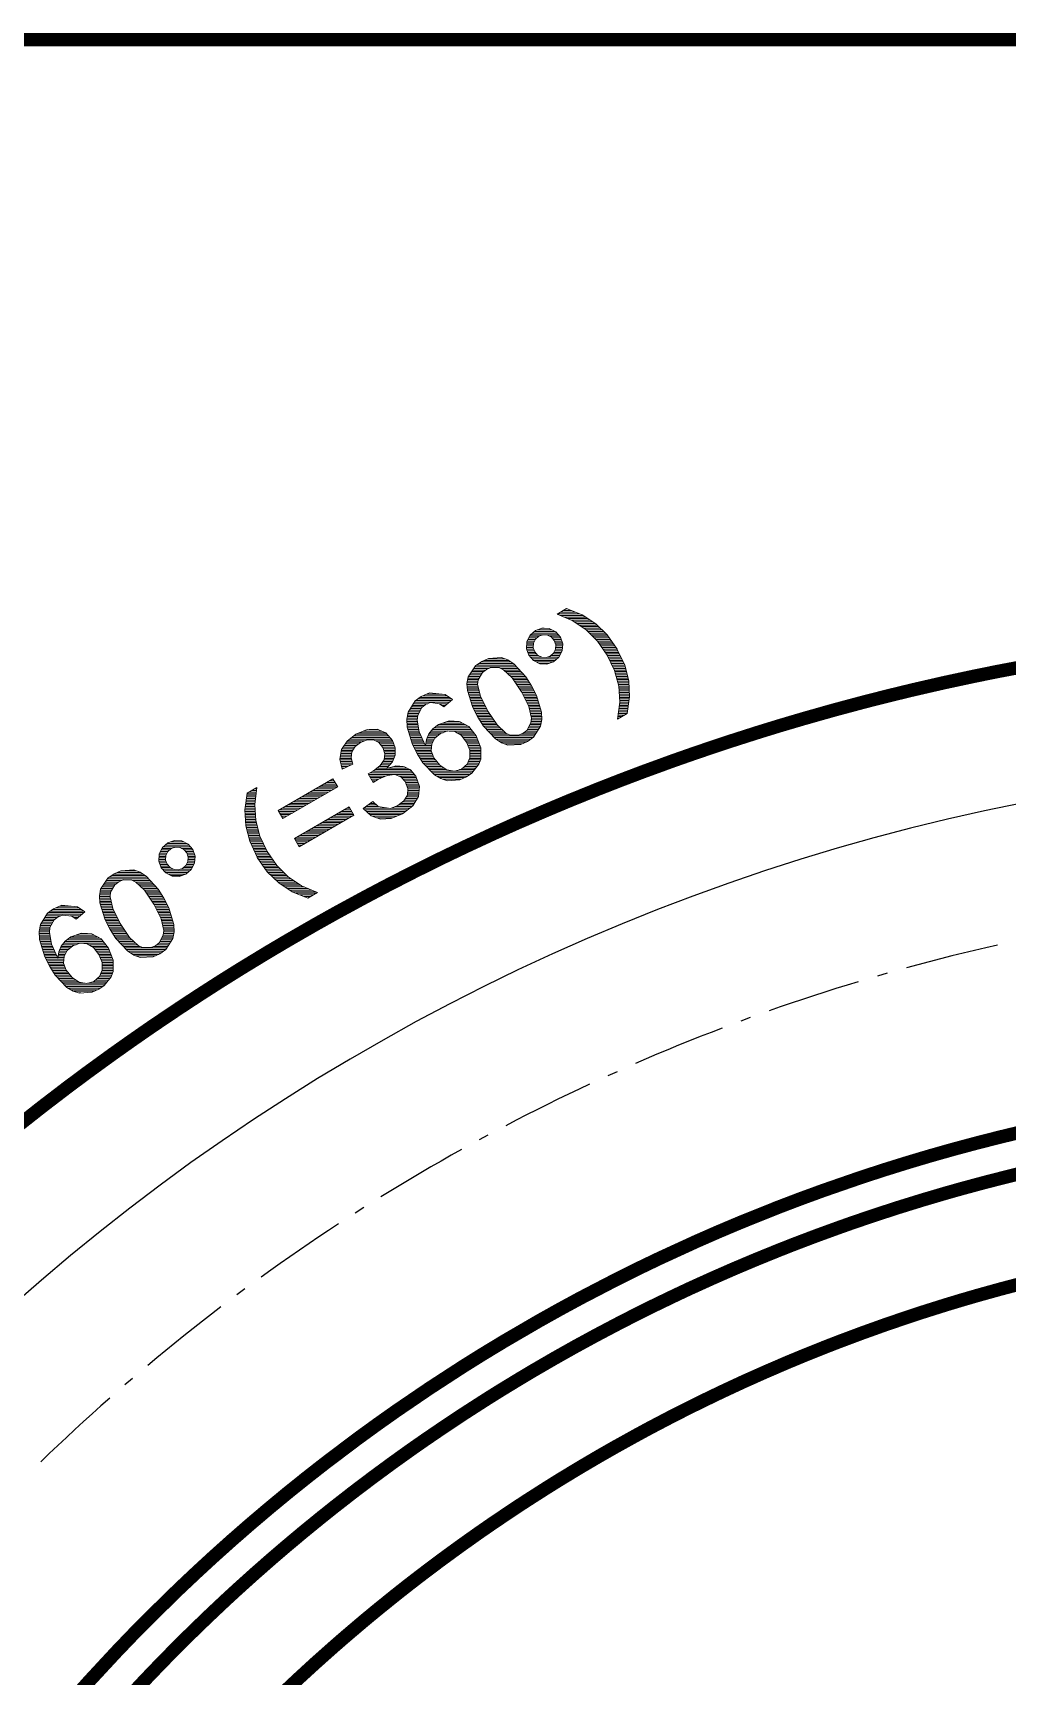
# Model space of a CAD drawing. Header units: millimetres. Extents: x 20 to 410, y 10 to 287.
# Drawn here: x 75.5 to 111.9, y 225.9 to 287.2 of the extents above; entities that cross this region are included whole.
import ezdxf

# ---------------------------------------------------------------- set-up
doc = ezdxf.new("R2010")
doc.units = ezdxf.units.MM
for name, color, linetype, lineweight in [('DUENN', 7, 'Continuous', 25), ('KANTEN', 7, 'Continuous', 50), ('MITTELLINIEN', 7, 'Continuous', 25), ('TEXT', 7, 'Continuous', 13)]:
    doc.layers.add(name, color=color, linetype=linetype, lineweight=lineweight)

msp = doc.modelspace()

# ---------------------------------------------------------------- linework, layer by layer
at = {"layer": 'DUENN', "lineweight": 25}
msp.add_lwpolyline([(112.48, 258.48), (111.089, 258.192), (109.704, 257.88), (108.325, 257.543), (106.952, 257.181), (105.585, 256.796), (104.226, 256.386), (102.874, 255.952), (101.53, 255.494), (100.194, 255.012), (98.867, 254.507), (97.549, 253.978), (96.241, 253.426), (94.943, 252.851), (93.655, 252.253), (92.378, 251.632), (91.113, 250.988), (89.858, 250.322), (88.616, 249.634), (87.387, 248.924), (86.17, 248.193), (84.966, 247.44), (83.776, 246.665), (82.6, 245.87), (81.438, 245.054), (80.291, 244.217), (79.158, 243.36), (78.042, 242.483), (76.94, 241.587), (75.855, 240.671), (74.787, 239.736)], dxfattribs=at)
at = {"layer": 'KANTEN', "lineweight": 50, "const_width": 0.5}
msp.add_lwpolyline([(20, 10), (410, 10), (410, 287), (20, 287)], close=True, dxfattribs=at)
for points in [[(112.78, 263.626), (111.601, 263.403), (110.719, 263.225), (109.546, 262.973), (108.376, 262.704), (107.501, 262.491), (106.629, 262.27), (105.47, 261.96), (104.315, 261.633), (103.451, 261.378), (102.591, 261.113), (101.448, 260.747), (100.311, 260.364), (99.461, 260.066), (98.334, 259.655), (97.492, 259.336), (96.654, 259.009), (95.541, 258.558), (94.711, 258.21), (93.61, 257.733), (92.789, 257.364), (91.7, 256.859), (90.888, 256.47), (89.812, 255.939), (88.744, 255.392), (87.948, 254.972), (86.893, 254.399), (86.108, 253.96), (85.068, 253.361), (84.293, 252.902), (83.268, 252.278), (82.505, 251.8), (81.748, 251.314), (80.995, 250.82), (80, 250.15), (79.26, 249.637), (78.525, 249.117), (77.554, 248.412), (76.832, 247.874), (75.879, 247.145), (74.936, 246.402)], [(112.534, 246.218), (111.659, 246.007), (110.787, 245.785), (109.918, 245.552), (109.052, 245.307), (108.189, 245.05), (107.33, 244.782), (106.474, 244.503), (105.056, 244.012), (104.211, 243.703), (103.37, 243.383), (101.978, 242.824), (101.148, 242.474), (100.324, 242.113), (98.96, 241.487), (98.149, 241.098), (97.343, 240.697), (96.011, 240.006), (95.22, 239.577), (94.434, 239.138), (93.138, 238.383), (92.368, 237.917), (91.604, 237.44), (90.346, 236.623), (89.106, 235.779), (88.371, 235.259), (87.643, 234.73), (86.446, 233.826), (85.737, 233.271), (85.035, 232.707), (84.342, 232.134), (83.655, 231.551), (82.977, 230.96), (82.306, 230.359), (81.644, 229.75), (80.989, 229.132), (79.917, 228.083), (79.284, 227.443), (78.661, 226.794), (77.641, 225.694), (77.04, 225.023)], [(112.534, 244.677), (111.951, 244.534), (111.079, 244.311), (110.209, 244.076), (109.632, 243.913), (108.768, 243.658), (107.908, 243.392), (107.051, 243.114), (106.198, 242.825), (105.632, 242.625), (104.786, 242.317), (103.945, 241.997), (103.386, 241.777), (102.552, 241.438), (101.722, 241.088), (100.897, 240.726), (100.077, 240.354), (99.534, 240.099), (98.722, 239.708), (97.917, 239.306), (97.383, 239.032), (96.586, 238.612), (95.795, 238.182), (95.01, 237.74), (94.231, 237.288), (93.716, 236.981), (92.947, 236.512), (92.439, 236.193), (91.681, 235.706), (90.93, 235.209), (90.186, 234.702), (89.693, 234.359), (88.961, 233.835), (88.235, 233.301), (87.517, 232.758), (86.807, 232.205), (86.337, 231.831), (85.639, 231.262), (84.949, 230.684), (84.493, 230.293), (83.816, 229.699), (83.147, 229.096), (82.706, 228.69), (82.051, 228.072), (81.404, 227.445), (80.977, 227.023), (80.345, 226.382), (79.721, 225.732), (79.106, 225.074)], [(112.55, 240.56), (111.679, 240.331), (110.811, 240.09), (110.235, 239.922), (109.66, 239.749), (108.801, 239.478), (108.23, 239.291), (107.378, 239), (106.53, 238.696), (105.686, 238.381), (105.126, 238.164), (104.29, 237.828), (103.736, 237.598), (102.909, 237.242), (102.086, 236.875), (101.269, 236.495), (100.458, 236.104), (99.92, 235.837), (99.385, 235.565), (98.587, 235.147), (98.059, 234.861), (97.271, 234.424), (96.75, 234.127), (95.973, 233.671), (95.203, 233.204), (94.694, 232.886), (93.935, 232.401), (93.433, 232.071), (92.686, 231.567), (92.192, 231.226), (91.458, 230.704), (90.731, 230.173), (90.012, 229.63), (89.537, 229.263), (89.065, 228.891), (88.365, 228.325), (87.902, 227.942), (87.216, 227.359), (86.763, 226.965), (86.09, 226.366), (85.426, 225.757), (84.989, 225.346)]]:
    msp.add_lwpolyline(points, dxfattribs=at)
at = {"layer": 'MITTELLINIEN', "lineweight": 25}
for points in [[(111.568, 253.176), (111.141, 253.079), (110.716, 252.979), (110.29, 252.878), (109.865, 252.773), (109.441, 252.665), (109.017, 252.558), (108.595, 252.444), (108.172, 252.33)], [(106.371, 251.811), (105.952, 251.684), (105.534, 251.555), (105.117, 251.422), (104.701, 251.288), (104.285, 251.151), (103.871, 251.01), (103.457, 250.87), (103.044, 250.724)], [(107.45, 252.127), (107.09, 252.024)], [(102.338, 250.472), (101.986, 250.342)], [(101.284, 250.079), (100.875, 249.921), (100.468, 249.762), (100.061, 249.602), (99.656, 249.436), (99.252, 249.269), (98.848, 249.101), (98.446, 248.929), (98.044, 248.756)], [(96.335, 247.985), (95.938, 247.8), (95.543, 247.612), (95.15, 247.42), (94.756, 247.229), (94.365, 247.033), (93.975, 246.835), (93.585, 246.638), (93.198, 246.434)], [(97.358, 248.452), (97.016, 248.299)], [(91.547, 245.545), (91.166, 245.329), (90.785, 245.114), (90.406, 244.896), (90.028, 244.675), (89.651, 244.453), (89.276, 244.228), (88.902, 244), (88.529, 243.773)], [(92.534, 246.084), (92.205, 245.904)], [(87.894, 243.373), (87.577, 243.173)], [(86.948, 242.765), (86.582, 242.525), (86.218, 242.282), (85.856, 242.037), (85.494, 241.791), (85.135, 241.541), (84.777, 241.29), (84.419, 241.037), (84.065, 240.781)], [(83.458, 240.34), (83.158, 240.115)], [(82.558, 239.665), (82.212, 239.398), (81.866, 239.13), (81.521, 238.86), (81.179, 238.587), (80.837, 238.315), (80.499, 238.037), (80.161, 237.759), (79.824, 237.481)], [(79.253, 236.995), (78.967, 236.752)], [(78.403, 236.257), (78.075, 235.968), (77.75, 235.675), (77.426, 235.381), (77.103, 235.085), (76.784, 234.787), (76.464, 234.488), (76.148, 234.186), (75.833, 233.882)]]:
    msp.add_lwpolyline(points, dxfattribs=at)
at = {"layer": 'TEXT', "lineweight": 13}
for p, q in [((95.136, 265.553), (95.953, 265.553)), ((95.229, 265.493), (96.086, 265.493)), ((95.24, 265.613), (95.805, 265.613)), ((95.344, 265.673), (95.657, 265.673)), ((95.37, 265.433), (96.178, 265.433)), ((95.448, 265.733), (95.508, 265.733)), ((95.511, 265.373), (96.271, 265.373)), ((95.653, 265.313), (96.364, 265.313)), ((95.761, 265.253), (96.457, 265.253)), ((95.851, 265.193), (96.55, 265.193)), ((94.002, 264.533), (94.277, 264.533)), ((94.031, 264.593), (94.305, 264.593)), ((94.06, 264.653), (94.367, 264.653)), ((94.089, 264.713), (94.436, 264.713)), ((94.131, 264.773), (95.164, 264.773)), ((94.2, 264.833), (95.112, 264.833)), ((94.27, 264.893), (95.051, 264.893)), ((94.38, 264.953), (94.926, 264.953)), ((94.55, 265.013), (94.637, 265.013)), ((94.846, 264.713), (95.215, 264.713)), ((94.932, 264.653), (95.251, 264.653)), ((94.983, 264.593), (95.272, 264.593)), ((95.024, 264.533), (95.293, 264.533)), ((95.941, 265.133), (96.615, 265.133)), ((96.031, 265.073), (96.676, 265.073)), ((96.121, 265.013), (96.737, 265.013)), ((96.209, 264.953), (96.798, 264.953)), ((96.269, 264.893), (96.858, 264.893)), ((96.329, 264.833), (96.919, 264.833)), ((96.389, 264.773), (96.98, 264.773)), ((96.449, 264.713), (97.025, 264.713)), ((96.509, 264.653), (97.067, 264.653)), ((96.569, 264.593), (97.108, 264.593)), ((96.63, 264.533), (97.15, 264.533)), ((93.977, 264.293), (94.23, 264.293)), ((93.98, 264.233), (94.249, 264.233)), ((93.982, 264.353), (94.234, 264.353)), ((93.986, 264.413), (94.237, 264.413)), ((93.991, 264.473), (94.249, 264.473)), ((94.001, 264.173), (94.27, 264.173)), ((94.022, 264.113), (94.301, 264.113)), ((94.043, 264.053), (94.353, 264.053)), ((94.069, 263.993), (94.42, 263.993)), ((94.121, 263.933), (94.544, 263.933)), ((94.746, 263.933), (95.191, 263.933)), ((94.887, 263.993), (95.22, 263.993)), ((94.956, 264.053), (95.25, 264.053)), ((95.004, 264.113), (95.279, 264.113)), ((95.033, 264.173), (95.307, 264.173)), ((95.045, 264.473), (95.314, 264.473)), ((95.06, 264.233), (95.312, 264.233)), ((95.064, 264.293), (95.316, 264.293)), ((95.066, 264.413), (95.326, 264.413)), ((95.069, 264.353), (95.321, 264.353)), ((96.671, 264.473), (97.192, 264.473)), ((96.713, 264.413), (97.233, 264.413)), ((96.754, 264.353), (97.275, 264.353)), ((96.796, 264.293), (97.316, 264.293)), ((96.837, 264.233), (97.358, 264.233)), ((96.879, 264.173), (97.388, 264.173)), ((96.92, 264.113), (97.416, 264.113)), ((96.962, 264.053), (97.445, 264.053)), ((97, 263.993), (97.473, 263.993)), ((97.028, 263.933), (97.501, 263.933)), ((91.89, 263.333), (92.315, 263.333)), ((91.931, 263.393), (92.373, 263.393)), ((91.971, 263.453), (92.455, 263.453)), ((92.012, 263.513), (92.575, 263.513)), ((92.053, 263.573), (93.609, 263.573)), ((92.112, 263.633), (93.554, 263.633)), ((92.197, 263.693), (93.493, 263.693)), ((92.281, 263.753), (93.402, 263.753)), ((92.398, 263.813), (93.31, 263.813)), ((92.53, 263.873), (93.168, 263.873)), ((93.025, 263.513), (93.664, 263.513)), ((93.136, 263.453), (93.718, 263.453)), ((93.199, 263.393), (93.773, 263.393)), ((93.262, 263.333), (93.828, 263.333)), ((94.173, 263.873), (95.123, 263.873)), ((94.225, 263.813), (95.053, 263.813)), ((94.34, 263.753), (94.975, 263.753)), ((94.466, 263.693), (94.803, 263.693)), ((97.057, 263.873), (97.53, 263.873)), ((97.085, 263.813), (97.558, 263.813)), ((97.113, 263.753), (97.586, 263.753)), ((97.142, 263.693), (97.615, 263.693)), ((97.17, 263.633), (97.643, 263.633)), ((97.199, 263.573), (97.659, 263.573)), ((97.227, 263.513), (97.675, 263.513)), ((97.256, 263.453), (97.69, 263.453)), ((97.276, 263.393), (97.706, 263.393)), ((97.292, 263.333), (97.721, 263.333)), ((91.755, 262.913), (92.151, 262.913)), ((91.756, 262.973), (92.157, 262.973)), ((91.759, 262.853), (92.165, 262.853)), ((91.762, 262.793), (92.179, 262.793)), ((91.765, 262.733), (92.193, 262.733)), ((91.768, 263.033), (92.163, 263.033)), ((91.779, 263.093), (92.174, 263.093)), ((91.79, 263.153), (92.209, 263.153)), ((91.808, 263.213), (92.244, 263.213)), ((91.849, 263.273), (92.28, 263.273)), ((93.326, 263.273), (93.882, 263.273)), ((93.389, 263.213), (93.937, 263.213)), ((93.449, 263.153), (93.98, 263.153)), ((93.489, 263.093), (94.018, 263.093)), ((93.529, 263.033), (94.056, 263.033)), ((93.57, 262.973), (94.094, 262.973)), ((93.61, 262.913), (94.133, 262.913)), ((93.65, 262.853), (94.17, 262.853)), ((93.69, 262.793), (94.201, 262.793)), ((93.731, 262.733), (94.232, 262.733)), ((97.308, 263.273), (97.737, 263.273)), ((97.324, 263.213), (97.752, 263.213)), ((97.34, 263.153), (97.768, 263.153)), ((97.356, 263.093), (97.783, 263.093)), ((97.372, 263.033), (97.796, 263.033)), ((97.388, 262.973), (97.799, 262.973)), ((97.405, 262.913), (97.802, 262.913)), ((97.42, 262.853), (97.805, 262.853)), ((97.424, 262.793), (97.808, 262.793)), ((97.428, 262.733), (97.811, 262.733)), ((89.675, 262.073), (90.093, 262.073)), ((89.713, 262.133), (90.173, 262.133)), ((89.751, 262.193), (90.288, 262.193)), ((89.789, 262.253), (91.092, 262.253)), ((89.835, 262.313), (91.163, 262.313)), ((89.917, 262.373), (91.173, 262.373)), ((89.999, 262.433), (91.09, 262.433)), ((90.112, 262.493), (91.007, 262.493)), ((90.254, 262.553), (90.813, 262.553)), ((90.733, 262.193), (91.021, 262.193)), ((90.817, 262.133), (90.951, 262.133)), ((91.771, 262.673), (92.207, 262.673)), ((91.79, 262.613), (92.221, 262.613)), ((91.81, 262.553), (92.235, 262.553)), ((91.829, 262.493), (92.249, 262.493)), ((91.848, 262.433), (92.275, 262.433)), ((91.867, 262.373), (92.304, 262.373)), ((91.886, 262.313), (92.334, 262.313)), ((91.905, 262.253), (92.363, 262.253)), ((91.925, 262.193), (92.392, 262.193)), ((91.944, 262.133), (92.422, 262.133)), ((91.963, 262.073), (92.451, 262.073)), ((93.771, 262.673), (94.263, 262.673)), ((93.806, 262.613), (94.294, 262.613)), ((93.835, 262.553), (94.325, 262.553)), ((93.864, 262.493), (94.353, 262.493)), ((93.893, 262.433), (94.372, 262.433)), ((93.922, 262.373), (94.39, 262.373)), ((93.951, 262.313), (94.408, 262.313)), ((93.98, 262.253), (94.427, 262.253)), ((94.009, 262.193), (94.445, 262.193)), ((94.038, 262.133), (94.463, 262.133)), ((94.062, 262.073), (94.482, 262.073)), ((97.432, 262.673), (97.814, 262.673)), ((97.436, 262.613), (97.817, 262.613)), ((97.436, 262.073), (97.772, 262.073)), ((97.44, 262.553), (97.82, 262.553)), ((97.443, 262.493), (97.823, 262.493)), ((97.444, 262.133), (97.78, 262.133)), ((97.447, 262.433), (97.822, 262.433)), ((97.451, 262.373), (97.814, 262.373)), ((97.451, 262.193), (97.789, 262.193)), ((97.455, 262.313), (97.806, 262.313)), ((97.458, 262.253), (97.797, 262.253)), ((89.506, 261.593), (89.889, 261.593)), ((89.508, 261.533), (89.897, 261.533)), ((89.51, 261.473), (89.908, 261.473)), ((89.512, 261.653), (89.896, 261.653)), ((89.522, 261.713), (89.903, 261.713)), ((89.533, 261.773), (89.913, 261.773)), ((89.544, 261.833), (89.947, 261.833)), ((89.561, 261.893), (89.98, 261.893)), ((89.599, 261.953), (90.013, 261.953)), ((89.637, 262.013), (90.046, 262.013)), ((90.847, 261.473), (91.576, 261.473)), ((91.012, 261.533), (91.449, 261.533)), ((91.991, 262.013), (92.481, 262.013)), ((92.022, 261.953), (92.51, 261.953)), ((92.053, 261.893), (92.543, 261.893)), ((92.084, 261.833), (92.584, 261.833)), ((92.116, 261.773), (92.624, 261.773)), ((92.147, 261.713), (92.665, 261.713)), ((92.183, 261.653), (92.705, 261.653)), ((92.222, 261.593), (92.746, 261.593)), ((92.26, 261.533), (92.786, 261.533)), ((92.298, 261.473), (92.827, 261.473)), ((94.076, 262.013), (94.5, 262.013)), ((94.09, 261.953), (94.518, 261.953)), ((94.103, 261.893), (94.537, 261.893)), ((94.117, 261.833), (94.543, 261.833)), ((94.131, 261.773), (94.545, 261.773)), ((94.14, 261.473), (94.527, 261.473)), ((94.144, 261.713), (94.547, 261.713)), ((94.148, 261.533), (94.539, 261.533)), ((94.152, 261.593), (94.55, 261.593)), ((94.157, 261.653), (94.55, 261.653)), ((97.384, 261.653), (97.439, 261.653)), ((97.392, 261.713), (97.543, 261.713)), ((97.399, 261.773), (97.647, 261.773)), ((97.407, 261.833), (97.738, 261.833)), ((97.414, 261.893), (97.747, 261.893)), ((97.421, 261.953), (97.755, 261.953)), ((97.429, 262.013), (97.764, 262.013)), ((87.368, 260.873), (88.922, 260.873)), ((87.446, 260.933), (88.871, 260.933)), ((87.523, 260.993), (88.819, 260.993)), ((87.6, 261.053), (88.768, 261.053)), ((87.74, 261.113), (88.708, 261.113)), ((87.885, 261.173), (88.569, 261.173)), ((88.094, 261.233), (88.429, 261.233)), ((89.513, 261.413), (89.918, 261.413)), ((89.515, 261.353), (89.929, 261.353)), ((89.526, 261.293), (89.94, 261.293)), ((89.544, 261.233), (89.95, 261.233)), ((89.562, 261.173), (89.961, 261.173)), ((89.58, 261.113), (89.981, 261.113)), ((89.599, 261.053), (90.009, 261.053)), ((89.617, 260.993), (90.037, 260.993)), ((89.635, 260.933), (90.065, 260.933)), ((89.653, 260.873), (90.093, 260.873)), ((90.239, 260.873), (90.536, 260.873)), ((90.265, 260.933), (90.587, 260.933)), ((90.291, 260.993), (90.661, 260.993)), ((90.318, 261.053), (90.735, 261.053)), ((90.358, 261.113), (90.859, 261.113)), ((90.408, 261.173), (91.023, 261.173)), ((90.457, 261.233), (91.903, 261.233)), ((90.523, 261.293), (91.855, 261.293)), ((90.605, 261.353), (91.793, 261.353)), ((90.687, 261.413), (91.685, 261.413)), ((91.093, 261.173), (91.951, 261.173)), ((91.367, 261.113), (92, 261.113)), ((91.468, 261.053), (92.048, 261.053)), ((91.548, 260.993), (92.096, 260.993)), ((91.594, 260.933), (92.119, 260.933)), ((91.641, 260.873), (92.143, 260.873)), ((92.337, 261.413), (92.867, 261.413)), ((92.378, 261.353), (92.927, 261.353)), ((92.433, 261.293), (92.991, 261.293)), ((92.489, 261.233), (93.056, 261.233)), ((92.544, 261.173), (93.12, 261.173)), ((92.6, 261.113), (93.184, 261.113)), ((92.655, 261.053), (93.295, 261.053)), ((92.71, 260.993), (94.27, 260.993)), ((92.766, 260.933), (94.223, 260.933)), ((92.826, 260.873), (94.14, 260.873)), ((93.763, 261.053), (94.309, 261.053)), ((93.879, 261.113), (94.349, 261.113)), ((93.959, 261.173), (94.388, 261.173)), ((94.009, 261.233), (94.427, 261.233)), ((94.042, 261.293), (94.466, 261.293)), ((94.075, 261.353), (94.505, 261.353)), ((94.107, 261.413), (94.516, 261.413)), ((87.031, 260.273), (87.436, 260.273)), ((87.042, 260.333), (87.445, 260.333)), ((87.052, 260.393), (87.453, 260.393)), ((87.063, 260.453), (87.489, 260.453)), ((87.088, 260.513), (87.526, 260.513)), ((87.127, 260.573), (87.563, 260.573)), ((87.166, 260.633), (87.628, 260.633)), ((87.204, 260.693), (87.704, 260.693)), ((87.243, 260.753), (87.784, 260.753)), ((87.291, 260.813), (87.934, 260.813)), ((88.332, 260.813), (88.97, 260.813)), ((88.45, 260.753), (88.993, 260.753)), ((88.502, 260.693), (89.017, 260.693)), ((88.551, 260.633), (89.04, 260.633)), ((88.6, 260.573), (89.063, 260.573)), ((88.626, 260.513), (89.073, 260.513)), ((88.646, 260.453), (89.073, 260.453)), ((88.666, 260.393), (89.073, 260.393)), ((88.679, 260.273), (89.07, 260.273)), ((88.687, 260.333), (89.073, 260.333)), ((89.672, 260.813), (90.121, 260.813)), ((89.69, 260.753), (90.149, 260.753)), ((89.708, 260.693), (90.177, 260.693)), ((89.734, 260.633), (90.205, 260.633)), ((89.765, 260.573), (90.429, 260.573)), ((89.796, 260.513), (90.425, 260.513)), ((89.827, 260.453), (90.421, 260.453)), ((89.858, 260.393), (90.437, 260.393)), ((89.889, 260.333), (90.459, 260.333)), ((89.924, 260.273), (90.481, 260.273)), ((90.208, 260.633), (90.432, 260.633)), ((90.215, 260.693), (90.439, 260.693)), ((90.222, 260.753), (90.472, 260.753)), ((90.229, 260.813), (90.504, 260.813)), ((91.688, 260.813), (92.166, 260.813)), ((91.732, 260.753), (92.19, 260.753)), ((91.756, 260.693), (92.213, 260.693)), ((91.781, 260.633), (92.237, 260.633)), ((91.805, 260.573), (92.26, 260.573)), ((91.83, 260.513), (92.27, 260.513)), ((91.853, 260.453), (92.269, 260.453)), ((91.855, 260.393), (92.268, 260.393)), ((91.857, 260.333), (92.268, 260.333)), ((91.859, 260.273), (92.267, 260.273)), ((92.919, 260.813), (94.057, 260.813)), ((93.013, 260.753), (93.948, 260.753)), ((93.153, 260.693), (93.814, 260.693)), ((87.01, 260.153), (87.428, 260.153)), ((87.013, 260.093), (87.443, 260.093)), ((87.02, 260.213), (87.427, 260.213)), ((87.027, 260.033), (87.458, 260.033)), ((87.042, 259.973), (87.474, 259.973)), ((87.056, 259.913), (87.423, 259.913)), ((87.07, 259.853), (87.297, 259.853)), ((87.085, 259.793), (87.172, 259.793)), ((88.12, 259.613), (89.74, 259.613)), ((88.224, 259.673), (89.689, 259.673)), ((88.311, 259.733), (89.626, 259.733)), ((88.391, 259.793), (88.765, 259.793)), ((88.47, 259.853), (88.817, 259.853)), ((88.53, 259.913), (88.869, 259.913)), ((88.57, 259.973), (88.922, 259.973)), ((88.61, 260.033), (88.97, 260.033)), ((88.65, 260.093), (88.995, 260.093)), ((88.662, 260.153), (89.02, 260.153)), ((88.671, 260.213), (89.045, 260.213)), ((88.821, 259.793), (89.507, 259.793)), ((89.03, 259.853), (89.351, 259.853)), ((89.963, 260.213), (90.504, 260.213)), ((90.001, 260.153), (90.536, 260.153)), ((90.04, 260.093), (90.582, 260.093)), ((90.079, 260.033), (90.629, 260.033)), ((90.122, 259.973), (90.675, 259.973)), ((90.18, 259.913), (90.722, 259.913)), ((90.237, 259.853), (90.802, 259.853)), ((90.295, 259.793), (90.894, 259.793)), ((90.352, 259.733), (90.986, 259.733)), ((90.41, 259.673), (91.987, 259.673)), ((90.467, 259.613), (91.939, 259.613)), ((91.472, 259.733), (92.036, 259.733)), ((91.59, 259.793), (92.084, 259.793)), ((91.66, 259.853), (92.133, 259.853)), ((91.73, 259.913), (92.181, 259.913)), ((91.774, 259.973), (92.211, 259.973)), ((91.8, 260.033), (92.232, 260.033)), ((91.826, 260.093), (92.253, 260.093)), ((91.852, 260.153), (92.265, 260.153)), ((91.861, 260.213), (92.266, 260.213)), ((83.808, 259.013), (83.894, 259.013)), ((86.087, 259.013), (86.79, 259.013)), ((86.191, 259.073), (86.894, 259.073)), ((86.295, 259.133), (86.896, 259.133)), ((86.399, 259.193), (86.862, 259.193)), ((86.503, 259.253), (86.827, 259.253)), ((86.606, 259.313), (86.792, 259.313)), ((86.71, 259.373), (86.758, 259.373)), ((88.071, 259.553), (89.79, 259.553)), ((88.106, 259.493), (88.714, 259.493)), ((88.14, 259.433), (88.578, 259.433)), ((88.175, 259.373), (88.444, 259.373)), ((88.21, 259.313), (88.34, 259.313)), ((89.211, 259.493), (89.84, 259.493)), ((89.314, 259.433), (89.862, 259.433)), ((89.368, 259.373), (89.884, 259.373)), ((89.423, 259.313), (89.905, 259.313)), ((89.461, 259.253), (89.927, 259.253)), ((89.483, 259.193), (89.949, 259.193)), ((89.505, 259.133), (89.97, 259.133)), ((89.528, 259.073), (89.979, 259.073)), ((89.545, 259.013), (89.973, 259.013)), ((90.524, 259.553), (91.86, 259.553)), ((90.611, 259.493), (91.773, 259.493)), ((90.712, 259.433), (91.662, 259.433)), ((90.846, 259.373), (91.529, 259.373)), ((83.481, 258.413), (83.823, 258.413)), ((83.489, 258.473), (83.827, 258.473)), ((83.498, 258.533), (83.834, 258.533)), ((83.506, 258.593), (83.842, 258.593)), ((83.514, 258.653), (83.849, 258.653)), ((83.523, 258.713), (83.857, 258.713)), ((83.531, 258.773), (83.864, 258.773)), ((83.539, 258.833), (83.872, 258.833)), ((83.6, 258.893), (83.879, 258.893)), ((83.704, 258.953), (83.887, 258.953)), ((85.048, 258.413), (85.751, 258.413)), ((85.152, 258.473), (85.855, 258.473)), ((85.255, 258.533), (85.959, 258.533)), ((85.359, 258.593), (86.063, 258.593)), ((85.463, 258.653), (86.167, 258.653)), ((85.567, 258.713), (86.271, 258.713)), ((85.671, 258.773), (86.375, 258.773)), ((85.775, 258.833), (86.478, 258.833)), ((85.879, 258.893), (86.582, 258.893)), ((85.983, 258.953), (86.686, 258.953)), ((88.056, 258.413), (88.375, 258.413)), ((88.141, 258.473), (88.311, 258.473)), ((88.226, 258.533), (88.247, 258.533)), ((89.193, 258.413), (89.749, 258.413)), ((89.27, 258.473), (89.786, 258.473)), ((89.347, 258.533), (89.824, 258.533)), ((89.409, 258.593), (89.861, 258.593)), ((89.446, 258.653), (89.899, 258.653)), ((89.483, 258.713), (89.936, 258.713)), ((89.519, 258.773), (89.948, 258.773)), ((89.53, 258.833), (89.954, 258.833)), ((89.535, 258.893), (89.961, 258.893)), ((89.54, 258.953), (89.967, 258.953)), ((83.456, 258.233), (83.835, 258.233)), ((83.459, 258.173), (83.839, 258.173)), ((83.462, 258.113), (83.843, 258.113)), ((83.464, 258.293), (83.831, 258.293)), ((83.465, 258.053), (83.847, 258.053)), ((83.468, 257.993), (83.851, 257.993)), ((83.471, 257.933), (83.855, 257.933)), ((83.473, 258.353), (83.827, 258.353)), ((83.474, 257.873), (83.859, 257.873)), ((83.477, 257.813), (83.866, 257.813)), ((84.724, 258.173), (85.335, 258.173)), ((84.736, 258.233), (85.439, 258.233)), ((84.758, 258.113), (85.231, 258.113)), ((84.793, 258.053), (85.127, 258.053)), ((84.828, 257.993), (85.024, 257.993)), ((84.84, 258.293), (85.543, 258.293)), ((84.862, 257.933), (84.92, 257.933)), ((84.944, 258.353), (85.647, 258.353)), ((86.439, 257.813), (87.142, 257.813)), ((86.543, 257.873), (87.246, 257.873)), ((86.647, 257.933), (87.35, 257.933)), ((86.751, 257.993), (87.454, 257.993)), ((86.855, 258.053), (87.52, 258.053)), ((86.959, 258.113), (87.485, 258.113)), ((87.063, 258.173), (87.45, 258.173)), ((87.166, 258.233), (87.416, 258.233)), ((87.27, 258.293), (87.381, 258.293)), ((87.886, 258.293), (88.824, 258.293)), ((87.933, 258.233), (89.535, 258.233)), ((87.971, 258.353), (88.451, 258.353)), ((87.996, 258.173), (89.457, 258.173)), ((88.06, 258.113), (89.379, 258.113)), ((88.124, 258.053), (89.266, 258.053)), ((88.207, 257.993), (89.123, 257.993)), ((88.375, 257.933), (88.981, 257.933)), ((88.929, 258.293), (89.614, 258.293)), ((89.072, 258.353), (89.692, 258.353)), ((83.479, 257.753), (83.882, 257.753)), ((83.482, 257.693), (83.899, 257.693)), ((83.487, 257.633), (83.915, 257.633)), ((83.502, 257.573), (83.931, 257.573)), ((83.518, 257.513), (83.947, 257.513)), ((83.533, 257.453), (83.963, 257.453)), ((83.548, 257.393), (83.979, 257.393)), ((83.564, 257.333), (83.995, 257.333)), ((83.579, 257.273), (84.011, 257.273)), ((83.595, 257.213), (84.035, 257.213)), ((85.4, 257.213), (86.103, 257.213)), ((85.504, 257.273), (86.207, 257.273)), ((85.608, 257.333), (86.311, 257.333)), ((85.712, 257.393), (86.415, 257.393)), ((85.815, 257.453), (86.519, 257.453)), ((85.919, 257.513), (86.623, 257.513)), ((86.023, 257.573), (86.727, 257.573)), ((86.127, 257.633), (86.831, 257.633)), ((86.231, 257.693), (86.934, 257.693)), ((86.335, 257.753), (87.038, 257.753)), ((80.255, 256.553), (80.517, 256.553)), ((80.271, 256.613), (80.545, 256.613)), ((80.3, 256.673), (80.574, 256.673)), ((80.329, 256.733), (80.643, 256.733)), ((80.358, 256.793), (80.73, 256.793)), ((80.407, 256.853), (81.418, 256.853)), ((80.476, 256.913), (81.366, 256.913)), ((80.546, 256.973), (81.292, 256.973)), ((80.674, 257.033), (81.167, 257.033)), ((81.087, 256.793), (81.469, 256.793)), ((81.186, 256.733), (81.511, 256.733)), ((81.237, 256.673), (81.532, 256.673)), ((81.283, 256.613), (81.552, 256.613)), ((81.304, 256.553), (81.573, 256.553)), ((83.61, 257.153), (84.063, 257.153)), ((83.626, 257.093), (84.092, 257.093)), ((83.646, 257.033), (84.12, 257.033)), ((83.675, 256.973), (84.149, 256.973)), ((83.703, 256.913), (84.177, 256.913)), ((83.731, 256.853), (84.205, 256.853)), ((83.76, 256.793), (84.234, 256.793)), ((83.788, 256.733), (84.262, 256.733)), ((83.816, 256.673), (84.291, 256.673)), ((83.845, 256.613), (84.333, 256.613)), ((83.873, 256.553), (84.374, 256.553)), ((85.313, 257.153), (85.999, 257.153)), ((85.347, 257.093), (85.895, 257.093)), ((85.382, 257.033), (85.791, 257.033)), ((85.417, 256.973), (85.687, 256.973)), ((85.451, 256.913), (85.583, 256.913)), ((78.818, 255.953), (79.402, 255.953)), ((80.24, 256.313), (80.509, 256.313)), ((80.242, 256.373), (80.494, 256.373)), ((80.246, 256.433), (80.498, 256.433)), ((80.25, 256.493), (80.501, 256.493)), ((80.261, 256.253), (80.53, 256.253)), ((80.282, 256.193), (80.555, 256.193)), ((80.303, 256.133), (80.607, 256.133)), ((80.323, 256.073), (80.662, 256.073)), ((80.375, 256.013), (80.785, 256.013)), ((80.427, 255.953), (81.399, 255.953)), ((81.041, 256.013), (81.459, 256.013)), ((81.162, 256.073), (81.489, 256.073)), ((81.232, 256.133), (81.518, 256.133)), ((81.273, 256.193), (81.548, 256.193)), ((81.301, 256.253), (81.571, 256.253)), ((81.324, 256.313), (81.576, 256.313)), ((81.325, 256.493), (81.59, 256.493)), ((81.329, 256.373), (81.581, 256.373)), ((81.333, 256.433), (81.586, 256.433)), ((83.901, 256.493), (84.416, 256.493)), ((83.936, 256.433), (84.457, 256.433)), ((83.977, 256.373), (84.498, 256.373)), ((84.019, 256.313), (84.54, 256.313)), ((84.06, 256.253), (84.581, 256.253)), ((84.102, 256.193), (84.623, 256.193)), ((84.144, 256.133), (84.671, 256.133)), ((84.185, 256.073), (84.731, 256.073)), ((84.227, 256.013), (84.79, 256.013)), ((84.268, 255.953), (84.85, 255.953)), ((78.12, 255.353), (78.549, 255.353)), ((78.161, 255.413), (78.585, 255.413)), ((78.201, 255.473), (78.651, 255.473)), ((78.242, 255.533), (78.733, 255.533)), ((78.283, 255.593), (78.863, 255.593)), ((78.324, 255.653), (79.863, 255.653)), ((78.391, 255.713), (79.808, 255.713)), ((78.475, 255.773), (79.74, 255.773)), ((78.56, 255.833), (79.649, 255.833)), ((78.685, 255.893), (79.557, 255.893)), ((79.265, 255.593), (79.917, 255.593)), ((79.388, 255.533), (79.972, 255.533)), ((79.451, 255.473), (80.026, 255.473)), ((79.514, 255.413), (80.081, 255.413)), ((79.578, 255.353), (80.136, 255.353)), ((80.479, 255.893), (81.329, 255.893)), ((80.581, 255.833), (81.259, 255.833)), ((80.706, 255.773), (81.097, 255.773)), ((84.319, 255.893), (84.91, 255.893)), ((84.38, 255.833), (84.969, 255.833)), ((84.441, 255.773), (85.029, 255.773)), ((84.502, 255.713), (85.097, 255.713)), ((84.563, 255.653), (85.187, 255.653)), ((84.623, 255.593), (85.277, 255.593)), ((84.684, 255.533), (85.366, 255.533)), ((84.759, 255.473), (85.456, 255.473)), ((84.852, 255.413), (85.546, 255.413)), ((84.945, 255.353), (85.672, 255.353)), ((78.018, 254.993), (78.416, 254.993)), ((78.021, 254.933), (78.426, 254.933)), ((78.022, 255.053), (78.422, 255.053)), ((78.025, 254.873), (78.44, 254.873)), ((78.028, 254.813), (78.454, 254.813)), ((78.031, 254.753), (78.468, 254.753)), ((78.033, 255.113), (78.427, 255.113)), ((78.044, 255.173), (78.443, 255.173)), ((78.056, 255.233), (78.479, 255.233)), ((78.079, 255.293), (78.514, 255.293)), ((79.641, 255.293), (80.19, 255.293)), ((79.704, 255.233), (80.236, 255.233)), ((79.745, 255.173), (80.274, 255.173)), ((79.786, 255.113), (80.313, 255.113)), ((79.826, 255.053), (80.351, 255.053)), ((79.866, 254.993), (80.389, 254.993)), ((79.906, 254.933), (80.427, 254.933)), ((79.947, 254.873), (80.459, 254.873)), ((79.987, 254.813), (80.49, 254.813)), ((80.027, 254.753), (80.521, 254.753)), ((85.038, 255.293), (85.814, 255.293)), ((85.131, 255.233), (85.955, 255.233)), ((85.225, 255.173), (86.097, 255.173)), ((85.374, 255.113), (86.112, 255.113)), ((85.522, 255.053), (86.008, 255.053)), ((85.67, 254.993), (85.904, 254.993)), ((75.907, 254.093), (76.316, 254.093)), ((75.945, 254.153), (76.371, 254.153)), ((75.983, 254.213), (76.45, 254.213)), ((76.021, 254.273), (76.578, 254.273)), ((76.059, 254.333), (77.369, 254.333)), ((76.113, 254.393), (77.439, 254.393)), ((76.195, 254.453), (77.421, 254.453)), ((76.277, 254.513), (77.338, 254.513)), ((76.401, 254.573), (77.256, 254.573)), ((76.543, 254.633), (76.965, 254.633)), ((76.919, 254.273), (77.298, 254.273)), ((77.065, 254.213), (77.227, 254.213)), ((77.15, 254.153), (77.156, 254.153)), ((78.05, 254.693), (78.482, 254.693)), ((78.069, 254.633), (78.496, 254.633)), ((78.089, 254.573), (78.51, 254.573)), ((78.108, 254.513), (78.533, 254.513)), ((78.127, 254.453), (78.562, 254.453)), ((78.146, 254.393), (78.592, 254.393)), ((78.165, 254.333), (78.621, 254.333)), ((78.185, 254.273), (78.65, 254.273)), ((78.204, 254.213), (78.68, 254.213)), ((78.223, 254.153), (78.709, 254.153)), ((78.248, 254.093), (78.739, 254.093)), ((80.064, 254.693), (80.552, 254.693)), ((80.093, 254.633), (80.583, 254.633)), ((80.122, 254.573), (80.613, 254.573)), ((80.151, 254.513), (80.632, 254.513)), ((80.18, 254.453), (80.65, 254.453)), ((80.209, 254.393), (80.668, 254.393)), ((80.238, 254.333), (80.687, 254.333)), ((80.267, 254.273), (80.705, 254.273)), ((80.297, 254.213), (80.723, 254.213)), ((80.323, 254.153), (80.742, 254.153)), ((80.337, 254.093), (80.76, 254.093)), ((75.769, 253.673), (76.154, 253.673)), ((75.771, 253.613), (76.158, 253.613)), ((75.773, 253.553), (76.169, 253.553)), ((75.776, 253.493), (76.18, 253.493)), ((75.777, 253.733), (76.161, 253.733)), ((75.788, 253.793), (76.168, 253.793)), ((75.798, 253.853), (76.183, 253.853)), ((75.809, 253.913), (76.216, 253.913)), ((75.831, 253.973), (76.249, 253.973)), ((75.869, 254.033), (76.282, 254.033)), ((76.976, 253.493), (77.929, 253.493)), ((77.141, 253.553), (77.82, 253.553)), ((77.305, 253.613), (77.568, 253.613)), ((78.28, 254.033), (78.768, 254.033)), ((78.311, 253.973), (78.799, 253.973)), ((78.342, 253.913), (78.84, 253.913)), ((78.373, 253.853), (78.88, 253.853)), ((78.405, 253.793), (78.921, 253.793)), ((78.44, 253.733), (78.961, 253.733)), ((78.478, 253.673), (79.002, 253.673)), ((78.517, 253.613), (79.042, 253.613)), ((78.555, 253.553), (79.083, 253.553)), ((78.593, 253.493), (79.123, 253.493)), ((80.351, 254.033), (80.778, 254.033)), ((80.364, 253.973), (80.797, 253.973)), ((80.377, 253.493), (80.782, 253.493)), ((80.378, 253.913), (80.805, 253.913)), ((80.391, 253.853), (80.808, 253.853)), ((80.405, 253.793), (80.81, 253.793)), ((80.407, 253.553), (80.793, 253.553)), ((80.412, 253.613), (80.804, 253.613)), ((80.416, 253.673), (80.815, 253.673)), ((80.419, 253.733), (80.813, 253.733)), ((75.778, 253.433), (76.19, 253.433)), ((75.786, 253.373), (76.201, 253.373)), ((75.804, 253.313), (76.212, 253.313)), ((75.822, 253.253), (76.223, 253.253)), ((75.841, 253.193), (76.24, 253.193)), ((75.859, 253.133), (76.268, 253.133)), ((75.877, 253.073), (76.295, 253.073)), ((75.895, 253.013), (76.323, 253.013)), ((75.913, 252.953), (76.351, 252.953)), ((75.932, 252.893), (76.379, 252.893)), ((76.493, 252.893), (76.773, 252.893)), ((76.507, 252.953), (76.806, 252.953)), ((76.533, 253.013), (76.864, 253.013)), ((76.56, 253.073), (76.938, 253.073)), ((76.586, 253.133), (77.011, 253.133)), ((76.631, 253.193), (77.152, 253.193)), ((76.68, 253.253), (78.206, 253.253)), ((76.73, 253.313), (78.158, 253.313)), ((76.801, 253.373), (78.109, 253.373)), ((76.883, 253.433), (78.037, 253.433)), ((77.612, 253.193), (78.254, 253.193)), ((77.713, 253.133), (78.303, 253.133)), ((77.803, 253.073), (78.351, 253.073)), ((77.849, 253.013), (78.378, 253.013)), ((77.896, 252.953), (78.402, 252.953)), ((77.943, 252.893), (78.425, 252.893)), ((78.632, 253.433), (79.178, 253.433)), ((78.687, 253.373), (79.243, 253.373)), ((78.742, 253.313), (79.307, 253.313)), ((78.798, 253.253), (79.372, 253.253)), ((78.853, 253.193), (79.436, 253.193)), ((78.908, 253.133), (79.536, 253.133)), ((78.964, 253.073), (80.541, 253.073)), ((79.019, 253.013), (80.501, 253.013)), ((79.075, 252.953), (80.419, 252.953)), ((79.166, 252.893), (80.336, 252.893)), ((80.052, 253.133), (80.58, 253.133)), ((80.156, 253.193), (80.619, 253.193)), ((80.237, 253.253), (80.658, 253.253)), ((80.278, 253.313), (80.697, 253.313)), ((80.311, 253.373), (80.737, 253.373)), ((80.344, 253.433), (80.771, 253.433)), ((75.95, 252.833), (76.407, 252.833)), ((75.968, 252.773), (76.435, 252.773)), ((75.992, 252.713), (76.463, 252.713)), ((76.023, 252.653), (76.693, 252.653)), ((76.054, 252.593), (76.689, 252.593)), ((76.085, 252.533), (76.685, 252.533)), ((76.116, 252.473), (76.696, 252.473)), ((76.147, 252.413), (76.718, 252.413)), ((76.18, 252.353), (76.741, 252.353)), ((76.219, 252.293), (76.763, 252.293)), ((76.473, 252.713), (76.696, 252.713)), ((76.48, 252.773), (76.709, 252.773)), ((76.486, 252.833), (76.741, 252.833)), ((77.989, 252.833), (78.449, 252.833)), ((78.015, 252.773), (78.472, 252.773)), ((78.04, 252.713), (78.496, 252.713)), ((78.064, 252.653), (78.519, 252.653)), ((78.089, 252.593), (78.533, 252.593)), ((78.114, 252.533), (78.533, 252.533)), ((78.118, 252.473), (78.532, 252.473)), ((78.12, 252.413), (78.531, 252.413)), ((78.122, 252.353), (78.53, 252.353)), ((78.124, 252.293), (78.53, 252.293)), ((79.259, 252.833), (80.235, 252.833)), ((79.386, 252.773), (80.102, 252.773)), ((76.258, 252.233), (76.791, 252.233)), ((76.296, 252.173), (76.838, 252.173)), ((76.335, 252.113), (76.884, 252.113)), ((76.375, 252.053), (76.93, 252.053)), ((76.433, 251.993), (76.977, 251.993)), ((76.49, 251.933), (77.049, 251.933)), ((76.548, 251.873), (77.141, 251.873)), ((76.605, 251.813), (77.233, 251.813)), ((76.663, 251.753), (77.487, 251.753)), ((76.72, 251.693), (78.211, 251.693)), ((76.777, 251.633), (78.139, 251.633)), ((77.577, 251.753), (78.26, 251.753)), ((77.771, 251.813), (78.308, 251.813)), ((77.866, 251.873), (78.356, 251.873)), ((77.936, 251.933), (78.405, 251.933)), ((78.006, 251.993), (78.453, 251.993)), ((78.042, 252.053), (78.478, 252.053)), ((78.068, 252.113), (78.499, 252.113)), ((78.094, 252.173), (78.521, 252.173)), ((78.12, 252.233), (78.529, 252.233)), ((76.856, 251.573), (78.052, 251.573)), ((76.957, 251.513), (77.949, 251.513)), ((77.076, 251.453), (77.817, 251.453)), ((77.262, 251.393), (77.323, 251.393))]:
    msp.add_line(p, q, dxfattribs=at)
for points in [[(97.366, 264.219), (97.645, 263.629), (97.796, 263.045), (97.825, 262.45), (97.737, 261.825), (97.38, 261.618), (97.459, 262.255), (97.42, 262.854), (97.265, 263.433), (96.992, 264.009), (96.629, 264.533), (96.204, 264.957), (95.704, 265.291), (95.116, 265.541), (95.473, 265.747), (96.061, 265.509), (96.562, 265.184), (96.991, 264.762), (97.361, 264.228), (97.366, 264.219)], [(95.328, 264.432), (95.306, 264.168), (95.189, 263.93), (94.988, 263.757), (94.738, 263.67), (94.473, 263.689), (94.233, 263.804), (94.06, 264.002), (93.974, 264.25), (93.994, 264.514), (94.109, 264.754), (94.312, 264.929), (94.565, 265.018), (94.829, 264.999), (95.067, 264.885), (95.241, 264.683), (95.328, 264.432)], [(94.907, 264.683), (94.758, 264.756), (94.594, 264.768), (94.437, 264.713), (94.311, 264.604), (94.24, 264.454), (94.23, 264.288), (94.285, 264.132), (94.393, 264.006), (94.543, 263.933), (94.709, 263.92), (94.864, 263.973), (94.989, 264.081), (95.06, 264.23), (95.072, 264.396), (95.016, 264.554), (94.907, 264.683)], [(94.541, 261.879), (94.552, 261.602), (94.505, 261.352), (94.238, 260.943), (94.017, 260.784), (93.769, 260.672), (93.284, 260.646), (93.047, 260.731), (92.815, 260.879), (92.369, 261.362), (92.155, 261.696), (91.969, 262.055), (91.767, 262.684), (91.753, 262.955), (91.799, 263.198), (92.076, 263.607), (92.308, 263.772), (92.561, 263.887), (93.047, 263.916), (93.281, 263.832), (93.509, 263.682), (93.952, 263.196), (94.168, 262.858), (94.349, 262.507), (94.541, 261.879)], [(93.122, 263.466), (92.967, 263.54), (92.646, 263.544), (92.482, 263.472), (92.333, 263.363), (92.168, 263.083), (92.151, 262.911), (92.252, 262.48), (92.53, 261.912), (92.876, 261.4), (93.201, 261.097), (93.36, 261.022), (93.683, 261.018), (93.846, 261.089), (93.988, 261.195), (94.144, 261.479), (94.157, 261.656), (94.058, 262.093), (93.792, 262.641), (93.444, 263.161), (93.122, 263.466)], [(92.196, 259.931), (91.929, 259.6), (91.731, 259.464), (91.488, 259.354), (91.009, 259.32), (90.773, 259.396), (90.543, 259.533), (90.108, 259.988), (89.903, 260.305), (89.715, 260.669), (89.516, 261.325), (89.505, 261.616), (89.552, 261.878), (89.819, 262.301), (90.039, 262.462), (90.358, 262.597), (90.941, 262.54), (91.206, 262.349), (90.89, 262.081), (90.729, 262.195), (90.389, 262.234), (90.208, 262.16), (90.07, 262.055), (89.91, 261.766), (89.888, 261.581), (89.966, 261.145), (90.207, 260.627), (90.234, 260.861), (90.328, 261.075), (90.481, 261.262), (90.69, 261.415), (91.086, 261.56), (91.471, 261.531), (91.817, 261.339), (92.095, 260.993), (92.27, 260.547), (92.265, 260.126), (92.196, 259.931)], [(89.73, 258.381), (89.343, 258.085), (88.919, 257.906), (88.526, 257.878), (88.176, 258.004), (87.876, 258.286), (88.238, 258.541), (88.436, 258.355), (88.899, 258.28), (89.166, 258.392), (89.396, 258.57), (89.525, 258.782), (89.546, 259.023), (89.449, 259.284), (89.282, 259.468), (89.054, 259.548), (88.774, 259.519), (88.452, 259.377), (88.242, 259.256), (88.057, 259.577), (88.258, 259.693), (88.51, 259.882), (88.653, 260.098), (88.688, 260.329), (88.609, 260.562), (88.455, 260.75), (88.261, 260.849), (88.033, 260.852), (87.777, 260.75), (87.574, 260.591), (87.454, 260.395), (87.422, 260.176), (87.482, 259.941), (87.094, 259.755), (87.005, 260.126), (87.068, 260.481), (87.272, 260.798), (87.605, 261.057), (88.022, 261.23), (88.4, 261.245), (88.721, 261.107), (88.967, 260.82), (89.073, 260.546), (89.072, 260.279), (88.966, 260.024), (88.757, 259.783), (88.762, 259.775), (89.092, 259.87), (89.393, 259.85), (89.648, 259.721), (89.84, 259.494), (89.982, 259.101), (89.944, 258.725), (89.73, 258.381)], [(91.037, 261.177), (90.767, 261.079), (90.554, 260.906), (90.436, 260.686), (90.42, 260.437), (90.517, 260.177), (90.734, 259.897), (90.999, 259.724), (91.28, 259.673), (91.547, 259.756), (91.759, 259.938), (91.862, 260.177), (91.853, 260.457), (91.729, 260.76), (91.53, 261.016), (91.295, 261.156), (91.037, 261.177)], [(83.543, 258.859), (83.901, 259.066), (83.822, 258.432), (83.861, 257.831), (84.017, 257.25), (84.289, 256.675), (84.649, 256.154), (85.072, 255.729), (85.573, 255.395), (86.165, 255.144), (85.808, 254.937), (85.22, 255.175), (84.719, 255.499), (84.29, 255.922), (83.919, 256.456), (83.914, 256.465), (83.636, 257.055), (83.485, 257.638), (83.456, 258.234), (83.543, 258.859)], [(84.877, 257.908), (84.701, 258.212), (86.746, 259.393), (86.922, 259.088), (84.877, 257.908)], [(85.484, 256.855), (85.308, 257.16), (87.353, 258.341), (87.529, 258.036), (85.484, 256.855)], [(81.002, 255.739), (80.736, 255.758), (80.496, 255.873), (80.324, 256.071), (80.238, 256.32), (80.257, 256.583), (80.373, 256.823), (80.575, 256.998), (80.828, 257.087), (81.093, 257.068), (81.33, 256.954), (81.504, 256.753), (81.591, 256.501), (81.57, 256.237), (81.453, 255.999), (81.252, 255.826), (81.002, 255.739)], [(80.574, 256.673), (80.503, 256.523), (80.493, 256.357), (80.548, 256.201), (80.657, 256.075), (80.807, 256.002), (80.972, 255.989), (81.127, 256.042), (81.252, 256.15), (81.324, 256.299), (81.335, 256.465), (81.28, 256.623), (81.17, 256.752), (81.022, 256.825), (80.858, 256.838), (80.7, 256.782), (80.574, 256.673)], [(80.281, 252.853), (80.033, 252.741), (79.548, 252.715), (79.31, 252.8), (79.078, 252.949), (78.632, 253.431), (78.419, 253.765), (78.232, 254.124), (78.031, 254.753), (78.017, 255.024), (78.062, 255.268), (78.34, 255.676), (78.572, 255.841), (78.825, 255.956), (79.311, 255.986), (79.544, 255.901), (79.772, 255.752), (80.216, 255.265), (80.431, 254.927), (80.612, 254.577), (80.804, 253.948), (80.815, 253.671), (80.768, 253.421), (80.501, 253.012), (80.281, 252.853)], [(78.596, 255.432), (78.431, 255.152), (78.415, 254.98), (78.515, 254.549), (78.793, 253.981), (79.139, 253.469), (79.465, 253.166), (79.624, 253.091), (79.946, 253.087), (80.11, 253.158), (80.252, 253.264), (80.407, 253.548), (80.42, 253.726), (80.321, 254.162), (80.055, 254.71), (79.707, 255.23), (79.386, 255.535), (79.23, 255.61), (78.91, 255.613), (78.745, 255.541), (78.596, 255.432)], [(77.273, 251.389), (77.037, 251.465), (76.806, 251.602), (76.371, 252.057), (76.166, 252.374), (75.978, 252.739), (75.779, 253.394), (75.768, 253.685), (75.816, 253.947), (76.083, 254.37), (76.303, 254.531), (76.621, 254.666), (77.205, 254.609), (77.469, 254.418), (77.153, 254.15), (76.993, 254.264), (76.652, 254.303), (76.472, 254.229), (76.333, 254.124), (76.173, 253.835), (76.152, 253.65), (76.23, 253.214), (76.471, 252.696), (76.498, 252.931), (76.591, 253.144), (76.745, 253.331), (76.953, 253.484), (77.349, 253.629), (77.735, 253.6), (78.081, 253.408), (78.359, 253.062), (78.534, 252.616), (78.528, 252.195), (78.459, 252), (78.192, 251.669), (77.995, 251.533), (77.752, 251.423), (77.273, 251.389)], [(76.683, 252.506), (76.78, 252.247), (76.997, 251.966), (77.262, 251.793), (77.544, 251.742), (77.81, 251.825), (78.023, 252.007), (78.126, 252.246), (78.116, 252.526), (77.992, 252.829), (77.793, 253.085), (77.558, 253.225), (77.3, 253.247), (77.03, 253.148), (76.818, 252.975), (76.699, 252.755), (76.683, 252.506)]]:
    msp.add_lwpolyline(points, close=True, dxfattribs=at)

doc.saveas('drawing.dxf')
